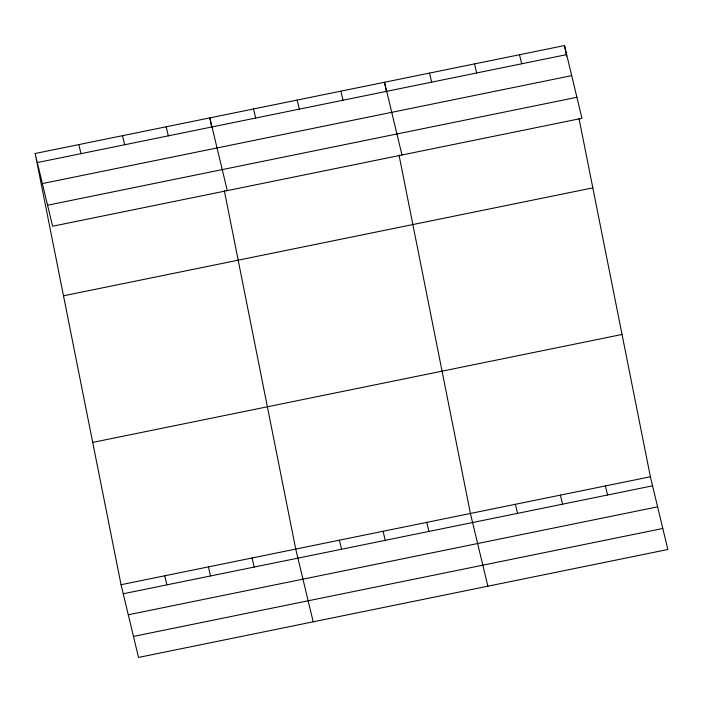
<?xml version="1.0" encoding="UTF-8"?>
<svg xmlns="http://www.w3.org/2000/svg" width="703" height="703" viewBox="0 0 703 703"><rect width="100%" height="100%" fill="white"/><g stroke="black" fill="none" stroke-linecap="round" stroke-linejoin="round"><path stroke-width="1.05" d="M35.15 153.5L564.483 45.563L581.943 118.297L52.611 226.234L35.15 153.5L121.057 584.703L138.517 657.437L667.85 549.5L650.389 476.766L578.973 118.297M37.321 162.56L566.662 54.623M42.365 183.571L571.706 75.634M47.567 205.223L576.899 97.286M63.498 295.805L592.831 187.859M92.708 442.407L622.041 334.47M121.057 584.703L650.389 476.766M123.227 593.763L652.56 485.826M128.271 614.774L657.604 506.837M133.465 636.417L662.806 528.48M519.491 54.737L521.67 63.797M605.397 485.94L607.568 495M474.499 63.911L476.678 72.971M560.405 495.114L562.576 504.174M429.507 73.094L431.677 82.146M515.404 504.288L517.584 513.348M401.975 154.994L384.515 82.269L386.404 91.75M487.873 586.197L470.412 513.462L399.005 154.994M340.841 91.17L343.02 100.221M426.747 522.373L428.918 531.424M297.176 100.072L299.346 109.132M383.073 531.275L385.244 540.335M253.502 108.983L255.672 118.034M339.4 540.176L341.579 549.236M227.289 190.61L209.828 117.884L211.717 127.375M313.195 621.812L295.735 549.087L224.319 190.61M166.163 126.786L168.333 135.846M252.061 557.989L254.24 567.049M122.489 135.697L124.668 144.748M208.396 566.899L210.566 575.95M78.824 144.598L80.994 153.658M164.722 575.801L166.901 584.852M564.483 45.563L566.583 56.108"/></g></svg>
